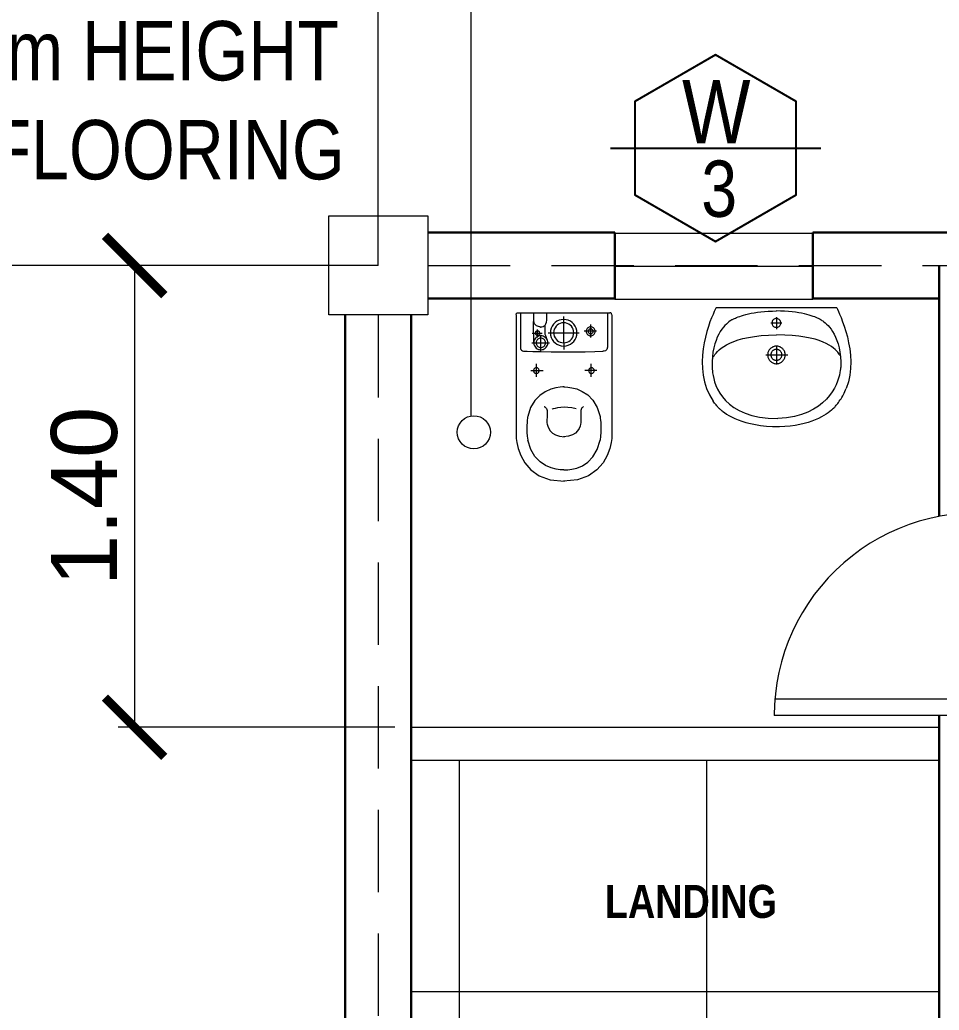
# Model space of a CAD drawing. Header units: metres. Extents: x -460 to 31334, y -1777 to 24987.
# Drawn here: x 148.668 to 151.455, y -759.056 to -756.054 of the extents above; entities that cross this region are included whole.
import ezdxf

# ---------------------------------------------------------------- set-up
doc = ezdxf.new("R2010")
doc.units = ezdxf.units.M
doc.header["$MEASUREMENT"] = 0
for name, pattern in [('CENTER2', [1.125, 0.75, -0.125, 0.125, -0.125]), ('DASHED2', [0.375, 0.25, -0.125]), ('DURCHGEHEND', [0])]:
    doc.linetypes.add(name, pattern=pattern)
doc.layers.get('Defpoints').update_dxf_attribs({"color": 2})
for name, color, linetype in [('01 FURNITURE', 8, 'Continuous'), ('Anno_Flr. Level', 1, 'Continuous'), ('Anno_Win&Dr Sched', 1, 'Continuous'), ('STANDARDEBENE', 7, 'DURCHGEHEND')]:
    doc.layers.add(name, color=color, linetype=linetype)
doc.layers.add('Arch_Door', color=1, linetype='Continuous', lineweight=18)
doc.layers.add('DIM', color=8, linetype='Continuous', lineweight=5)
doc.styles.add('AN100', font='ARIALN.TTF', dxfattribs={"height": 0.25})
doc.styles.get("Standard").update_dxf_attribs({"font": 'arial.ttf'})
doc.dimstyles.new('elev', dxfattribs={"dimtxt": 0.2, "dimasz": 0.18, "dimexe": 0.05, "dimexo": 0.05, "dimgap": 0.05, "dimtad": 1, "dimzin": 0, "dimdsep": 46, "dimtxsty": 'Standard', "dimblk": 'ARCHTICK', "dimcen": 0.025, "dimclrd": 256, "dimclre": 256, "dimadec": 0, "dimazin": 0, "dimtfac": 1, "dimtix": 1, "dimtofl": 0, "dimtmove": 0, "dimatfit": 3, "dimldrblk": 'ARCHTICK', "dimfxl": 0.1, "dimtolj": 1, "dimtzin": 0, "dimlwd": -1, "dimlwe": -1, "dimarcsym": 0})

# ---------------------------------------------------------------- blocks, each defined once
blk = doc.blocks.new('_ArchTick')
at = {"color": 0, "linetype": 'ByBlock', "const_width": 0.15}
blk.add_lwpolyline([(-0.5, -0.5), (0.5, 0.5)], dxfattribs=at)
blk = doc.blocks.new('*D294')
at = {"layer": 'Defpoints', "color": 0, "transparency": 16777216}
for p in [(149.7544, -756.7989), (147.718, -761.7989), (149.7544, -761.7989)]:
    blk.add_point(p, dxfattribs=at)
at = {"layer": 'DIM', "transparency": 16777216}
for p, q in [((149.7044, -756.7989), (147.668, -756.7989)), ((147.718, -756.7989), (147.718, -761.7989)), ((149.7044, -761.7989), (147.668, -761.7989))]:
    blk.add_line(p, q, dxfattribs=at)
at = {"layer": 'DIM', "transparency": 16777216, "xscale": 0.18, "yscale": 0.18, "zscale": 0.18}
for p, rotation in [((147.718, -756.7989), 90), ((147.718, -761.7989), 270)]:
    blk.add_blockref('_ArchTick', p, dxfattribs=dict(at, rotation=rotation))
at = {"layer": 'DIM', "color": 0, "lineweight": 9, "transparency": 16777216, "insert": (147.5658, -759.2989), "char_height": 0.2, "attachment_point": 5, "rotation": 90}
blk.add_mtext('\\A1;5.00', dxfattribs=at)
blk = doc.blocks.new('*D295')
at = {"layer": 'Defpoints', "color": 0, "transparency": 16777216}
for p in [(151.5544, -753.6072), (149.7544, -756.7989), (151.5544, -756.7989)]:
    blk.add_point(p, dxfattribs=at)
at = {"layer": 'DIM', "transparency": 16777216}
for p, q in [((149.7544, -756.7489), (149.7544, -753.5572)), ((151.5544, -756.7489), (151.5544, -753.5572)), ((149.7544, -753.6072), (151.5544, -753.6072))]:
    blk.add_line(p, q, dxfattribs=at)
at = {"layer": 'DIM', "transparency": 16777216, "xscale": 0.18, "yscale": 0.18, "zscale": 0.18, "rotation": 180}
blk.add_blockref('_ArchTick', (149.7544, -753.6072), dxfattribs=at)
at = {"layer": 'DIM', "transparency": 16777216, "xscale": 0.18, "yscale": 0.18, "zscale": 0.18}
blk.add_blockref('_ArchTick', (151.5544, -753.6072), dxfattribs=at)
at = {"layer": 'DIM', "color": 0, "lineweight": 9, "transparency": 16777216, "insert": (150.6544, -753.4551), "char_height": 0.2, "attachment_point": 5}
blk.add_mtext('\\A1;1.80', dxfattribs=at)
blk = doc.blocks.new('*D325')
at = {"layer": 'Defpoints', "color": 0, "transparency": 16777216}
for p in [(149.7544, -756.7989), (149.016, -758.1989), (149.8544, -758.1989)]:
    blk.add_point(p, dxfattribs=at)
at = {"layer": 'DIM', "transparency": 16777216}
for p, q in [((149.7044, -756.7989), (148.966, -756.7989)), ((149.016, -756.7989), (149.016, -758.1989)), ((149.8044, -758.1989), (148.966, -758.1989))]:
    blk.add_line(p, q, dxfattribs=at)
at = {"layer": 'DIM', "transparency": 16777216, "xscale": 0.18, "yscale": 0.18, "zscale": 0.18}
for p, rotation in [((149.016, -756.7989), 90), ((149.016, -758.1989), 270)]:
    blk.add_blockref('_ArchTick', p, dxfattribs=dict(at, rotation=rotation))
at = {"layer": 'DIM', "color": 0, "lineweight": 9, "transparency": 16777216, "insert": (148.8639, -757.4989), "char_height": 0.2, "attachment_point": 5, "rotation": 90}
blk.add_mtext('\\A1;1.40', dxfattribs=at)
blk = doc.blocks.new('17209D')
at = {"layer": 'STANDARDEBENE', "lineweight": 5}
for points in [[(-9.843611, 392.729492, 0), (-15.704497, 392.326019, 0), (-31.411673, 390.16803, 0), (-54.151913, 384.834045, 0), (-81.111992, 374.902679, 0), (-109.478683, 358.952484, 0), (-136.438766, 335.562012, 0), (-159.179001, 303.309845, 0), (-174.886185, 260.774567, 0), (-180.747086, 206.534729, 0)], [(460.612091, 392.729492, 0), (444.478485, 392.729492, 0), (401.240448, 392.729492, 0), (338.64209, 392.729492, 0), (264.427521, 392.729492, 0), (186.340912, 392.729492, 0), (112.126343, 392.729492, 0), (49.527966, 392.729492, 0), (6.289903, 392.729492, 0), (-9.843719, 392.729492, 0)], [(461.51178, 392.729492, 0), (461.758545, 392.690002, 0), (462.419891, 392.546844, 0), (463.37735, 392.263031, 0), (464.512482, 391.801544, 0), (465.706818, 391.125397, 0), (466.841949, 390.19751, 0), (467.799408, 388.980957, 0), (468.460724, 387.43866, 0), (468.707458, 385.533661, 0)], [(468.707581, 385.533661, 0), (468.707581, 373.380035, 0), (468.707581, 340.808319, 0), (468.707581, 293.652283, 0), (468.70755, 237.745605, 0), (468.70755, 178.922058, 0), (468.70752, 123.015396, 0), (468.70752, 75.859337, 0), (468.707489, 43.287624, 0), (468.707458, 31.134003, 0)], [(-136.671875, 208.333832, 0), (-136.740768, 212.269913, 0), (-136.20784, 222.970764, 0), (-133.963699, 238.775238, 0), (-128.898941, 258.022217, 0), (-119.904152, 279.050568, 0), (-105.869934, 300.199188, 0), (-85.686882, 319.806915, 0), (-58.245605, 336.212677, 0), (-22.436691, 347.75528, 0)], [(68.411842, 347.755219, 0), (66.776978, 347.992126, 0), (62.129017, 348.584381, 0), (54.852924, 349.354279, 0), (45.333656, 350.124207, 0), (33.956173, 350.716461, 0), (21.105433, 350.953369, 0), (7.166391, 350.657257, 0), (-7.47599, 349.650452, 0), (-22.436752, 347.75528, 0)], [(182.647278, 208.333832, 0), (182.600967, 212.342728, 0), (181.780014, 223.225586, 0), (179.161438, 239.266693, 0), (173.722229, 258.750305, 0), (164.439392, 279.960663, 0), (150.289932, 301.182098, 0), (130.250854, 320.698822, 0), (103.299156, 336.795135, 0), (68.411842, 347.75528, 0)], [(320.291565, 357.649536, 0), (320.084259, 349.83667, 0), (319.56601, 328.46109, 0), (318.892303, 296.61734, 0), (318.218567, 257.399994, 0), (317.700348, 213.903595, 0), (317.493042, 169.222672, 0), (317.752167, 126.451805, 0), (318.633179, 88.685516, 0), (320.291565, 59.018372, 0)], [(337.382019, 375.639343, 0), (336.795929, 375.703491, 0), (335.225189, 375.752869, 0), (332.951172, 375.572723, 0), (330.255127, 374.948395, 0), (327.418457, 373.665192, 0), (324.722412, 371.508392, 0), (322.448395, 368.263306, 0), (320.877655, 363.715271, 0), (320.291565, 357.649567, 0)], [(468.707581, 375.639343, 0), (464.203949, 375.639343, 0), (452.134247, 375.639343, 0), (434.660187, 375.639343, 0), (413.943542, 375.639374, 0), (392.145996, 375.639374, 0), (371.429321, 375.639404, 0), (353.955261, 375.639404, 0), (341.885529, 375.639435, 0), (337.381897, 375.639465, 0)], [(221.325439, 313.574341, 0), (223.052872, 313.574341, 0), (227.682388, 313.574341, 0), (234.384827, 313.574341, 0), (242.331024, 313.574341, 0), (250.691803, 313.574341, 0), (258.638, 313.574341, 0), (265.340424, 313.574341, 0), (269.96994, 313.574341, 0), (271.697388, 313.574341, 0)], [(256.405701, 314.473755, 0), (256.231781, 316.413971, 0), (255.730392, 318.240082, 0), (254.931992, 319.921631, 0), (253.867065, 321.428131, 0), (252.566116, 322.729095, 0), (251.059631, 323.794037, 0), (249.378082, 324.592438, 0), (247.551956, 325.093842, 0), (245.611755, 325.267761, 0), (245.611694, 325.267761, 0), (243.671478, 325.093842, 0), (241.845352, 324.592438, 0), (240.163788, 323.794037, 0), (238.657272, 322.729095, 0), (237.356308, 321.428131, 0), (236.291382, 319.921631, 0), (235.492966, 318.240082, 0), (234.991547, 316.413971, 0), (234.817627, 314.473755, 0), (234.817688, 314.473755, 0), (234.991592, 312.533539, 0), (235.492996, 310.707397, 0), (236.291412, 309.025818, 0), (237.356339, 307.519318, 0), (238.657288, 306.218323, 0), (240.163788, 305.153381, 0), (241.845352, 304.35495, 0), (243.671478, 303.853516, 0), (245.611694, 303.679565, 0), (245.611694, 303.679718, 0), (247.55191, 303.853638, 0), (249.378036, 304.355042, 0), (251.059601, 305.153442, 0), (252.566116, 306.218353, 0), (253.867065, 307.519318, 0), (254.931992, 309.025818, 0), (255.730408, 310.707367, 0), (256.231812, 312.533508, 0), (256.405731, 314.473694, 0)], [(245.611694, 335.162079, 0), (245.611694, 333.558044, 0), (245.611694, 329.259277, 0), (245.611694, 323.035645, 0), (245.611694, 315.657135, 0), (245.611694, 307.893677, 0), (245.611694, 300.515167, 0), (245.611694, 294.291595, 0), (245.611694, 289.992828, 0), (245.611694, 288.388824, 0)], [(379.882721, 297.383911, 0), (379.447937, 302.234375, 0), (378.194458, 306.799652, 0), (376.198456, 311.00351, 0), (373.536163, 314.769745, 0), (370.283783, 318.022095, 0), (366.517548, 320.684387, 0), (362.31369, 322.680389, 0), (357.748383, 323.933899, 0), (352.897888, 324.368652, 0), (352.897949, 324.368652, 0), (348.047485, 323.933899, 0), (343.482208, 322.680389, 0), (339.278351, 320.684387, 0), (335.512115, 318.022095, 0), (332.259766, 314.769745, 0), (329.597473, 311.00351, 0), (327.601471, 306.799652, 0), (326.347961, 302.234375, 0), (325.913208, 297.383911, 0), (325.913208, 297.383911, 0), (326.347961, 292.533417, 0), (327.601471, 287.96814, 0), (329.597473, 283.764282, 0), (332.259766, 279.998077, 0), (335.512115, 276.745697, 0), (339.278351, 274.083405, 0), (343.482208, 272.087433, 0), (348.047485, 270.833923, 0), (352.897949, 270.39917, 0), (352.897949, 270.399139, 0), (357.748444, 270.833923, 0), (362.313721, 272.087402, 0), (366.517578, 274.083405, 0), (370.283783, 276.745697, 0), (373.536163, 279.998077, 0), (376.198456, 283.764313, 0), (378.194427, 287.96817, 0), (379.447937, 292.533478, 0), (379.88269, 297.383972, 0)], [(370.887787, 297.383911, 0), (370.597931, 300.617584, 0), (369.762268, 303.661102, 0), (368.43161, 306.463684, 0), (366.656738, 308.974487, 0), (364.488495, 311.142731, 0), (361.977692, 312.917603, 0), (359.17511, 314.248291, 0), (356.131592, 315.083984, 0), (352.897919, 315.37384, 0), (352.897949, 315.373749, 0), (349.664307, 315.083893, 0), (346.620789, 314.24823, 0), (343.818237, 312.917572, 0), (341.307434, 311.1427, 0), (339.139191, 308.974457, 0), (337.364349, 306.463654, 0), (336.033691, 303.661072, 0), (335.198029, 300.617554, 0), (334.908203, 297.383881, 0), (334.908142, 297.383911, 0), (335.197998, 294.150238, 0), (336.03363, 291.10672, 0), (337.364319, 288.304138, 0), (339.13916, 285.793335, 0), (341.307373, 283.625092, 0), (343.818176, 281.85022, 0), (346.620728, 280.519531, 0), (349.664215, 279.683838, 0), (352.897858, 279.393982, 0), (352.897949, 279.394073, 0), (356.131592, 279.683929, 0), (359.17511, 280.519592, 0), (361.977692, 281.85025, 0), (364.488495, 283.625122, 0), (366.656738, 285.793365, 0), (368.43161, 288.304169, 0), (369.762268, 291.10675, 0), (370.597931, 294.150269, 0), (370.887756, 297.383942, 0)], [(352.168152, 324.358185, 0), (355.000244, 324.389374, 0), (362.59024, 324.472992, 0), (373.578766, 324.594055, 0), (386.606384, 324.737579, 0), (400.313721, 324.88858, 0), (413.341339, 325.032104, 0), (424.329834, 325.153137, 0), (431.919861, 325.236755, 0), (434.751953, 325.267914, 0)], [(352.897949, 332.013733, 0), (352.890381, 329.667938, 0), (352.870087, 323.381165, 0), (352.840698, 314.279449, 0), (352.805847, 303.488739, 0), (352.769196, 292.13504, 0), (352.734344, 281.34433, 0), (352.704956, 272.242584, 0), (352.684662, 265.955811, 0), (352.677063, 263.609985, 0)], [(373.586304, 310.425964, 0), (374.61969, 310.425964, 0), (377.38916, 310.425964, 0), (381.398682, 310.425964, 0), (386.152222, 310.425964, 0), (391.153809, 310.425964, 0), (395.907349, 310.425964, 0), (399.91687, 310.425964, 0), (402.68634, 310.425964, 0), (403.719727, 310.425964, 0)], [(398.813843, 309.976715, 0), (398.675507, 311.520142, 0), (398.276642, 312.972839, 0), (397.641479, 314.310516, 0), (396.794342, 315.508942, 0), (395.75943, 316.543854, 0), (394.561005, 317.390991, 0), (393.223328, 318.026123, 0), (391.77063, 318.424988, 0), (390.227203, 318.563324, 0), (390.227203, 318.563385, 0), (388.683746, 318.425049, 0), (387.231049, 318.026154, 0), (385.893372, 317.391022, 0), (384.694946, 316.543854, 0), (383.660034, 315.508942, 0), (382.812866, 314.310486, 0), (382.177734, 312.972809, 0), (381.77887, 311.520111, 0), (381.640533, 309.976654, 0), (381.640533, 309.976715, 0), (381.77887, 308.433289, 0), (382.177734, 306.980621, 0), (382.812866, 305.642944, 0), (383.660004, 304.444519, 0), (384.694916, 303.409607, 0), (385.893311, 302.562469, 0), (387.230957, 301.927338, 0), (388.683624, 301.528503, 0), (390.227051, 301.390167, 0), (390.227203, 301.390076, 0), (391.77063, 301.528412, 0), (393.223297, 301.927277, 0), (394.560974, 302.562439, 0), (395.759399, 303.409576, 0), (396.794312, 304.444489, 0), (397.641449, 305.642914, 0), (398.276581, 306.980591, 0), (398.675415, 308.433289, 0), (398.813751, 309.976715, 0)], [(390.227203, 330.664764, 0), (390.227203, 329.35376, 0), (390.227203, 325.840302, 0), (390.227203, 320.753662, 0), (390.227203, 314.723083, 0), (390.227173, 308.377899, 0), (390.227173, 302.347351, 0), (390.227173, 297.260712, 0), (390.227142, 293.747284, 0), (390.227142, 292.43631, 0)], [(413.613739, 299.182404, 0), (413.796356, 300.046112, 0), (414.17514, 302.36087, 0), (414.946289, 305.712097, 0), (416.305969, 309.685181, 0), (418.450409, 313.86557, 0), (421.575775, 317.838654, 0), (425.878296, 321.18985, 0), (431.554138, 323.504608, 0), (438.79953, 324.368317, 0)], [(438.799377, 324.368378, 0), (439.817322, 324.383789, 0), (442.54541, 324.42511, 0), (446.495026, 324.484924, 0), (451.177582, 324.555847, 0), (456.104401, 324.630463, 0), (460.786957, 324.701385, 0), (464.736542, 324.7612, 0), (467.46463, 324.802521, 0), (468.482544, 324.817963, 0)], [(107.090324, 283.891083, 0), (106.915108, 283.520905, 0), (106.354919, 282.52887, 0), (105.357933, 281.092651, 0), (103.872337, 279.389893, 0), (101.846298, 277.598297, 0), (99.228012, 275.895569, 0), (95.965652, 274.459351, 0), (92.007393, 273.467346, 0), (87.301422, 273.097198, 0), (87.301384, 273.097046, 0), (81.855164, 273.127899, 0), (75.91288, 273.210602, 0), (69.778084, 273.330292, 0), (63.754303, 273.472229, 0), (58.145088, 273.621582, 0), (53.253983, 273.763519, 0), (49.384518, 273.883209, 0), (46.840244, 273.965912, 0), (45.924698, 273.996765, 0), (45.924702, 273.996765, 0), (44.04306, 273.785767, 0), (39.000267, 272.841858, 0), (31.699507, 270.698639, 0), (23.043964, 266.889679, 0), (13.936829, 260.948578, 0), (5.281287, 252.408951, 0), (-2.019474, 240.804367, 0), (-7.062267, 225.668427, 0), (-8.943905, 206.534729, 0)], [(320.516174, 297.383911, 0), (322.690887, 297.383911, 0), (328.519073, 297.383911, 0), (336.956909, 297.383911, 0), (346.960541, 297.383911, 0), (357.486115, 297.383911, 0), (367.489746, 297.383911, 0), (375.927582, 297.383911, 0), (381.755768, 297.383911, 0), (383.930481, 297.383911, 0)], [(362.407928, 272.130066, 0), (363.192291, 272.425446, 0), (365.294342, 273.217072, 0), (368.337646, 274.363129, 0), (371.945679, 275.721893, 0), (375.741943, 277.15155, 0), (379.349976, 278.510284, 0), (382.39328, 279.656372, 0), (384.495331, 280.447998, 0), (385.279694, 280.743408, 0)], [(385.279724, 280.743317, 0), (386.482758, 280.743317, 0), (389.706909, 280.743317, 0), (394.374695, 280.743317, 0), (399.908691, 280.743317, 0), (405.731384, 280.743286, 0), (411.265381, 280.743286, 0), (415.933197, 280.743286, 0), (419.157349, 280.743256, 0), (420.360413, 280.743256, 0)], [(391.351227, 268.618286, 0), (391.351227, 264.515686, 0), (391.351227, 253.520676, 0), (391.351227, 237.602539, 0), (391.351227, 218.73053, 0), (391.351196, 198.873901, 0), (391.351196, 180.001892, 0), (391.351196, 164.083755, 0), (391.351166, 153.08876, 0), (391.351166, 148.986145, 0)], [(413.613739, 299.182404, 0), (413.634705, 298.334137, 0), (413.848175, 296.06073, 0), (414.479889, 292.769409, 0), (415.755707, 288.86734, 0), (417.901398, 284.761688, 0), (421.142792, 280.859589, 0), (425.705658, 277.568268, 0), (431.815826, 275.294891, 0), (439.699066, 274.446625, 0), (439.699097, 274.446594, 0), (447.557953, 274.469543, 0), (453.610077, 274.526855, 0), (458.103607, 274.60141, 0), (461.286804, 274.675964, 0), (463.407806, 274.733307, 0), (464.714844, 274.756256, 0), (465.456085, 274.7276, 0), (465.87973, 274.630127, 0), (466.234009, 274.446686, 0)], [(97.420631, 253.75856, 0), (97.985741, 252.23967, 0), (99.409607, 247.87056, 0), (101.285057, 240.932541, 0), (103.204926, 231.706924, 0), (104.762039, 220.475021, 0), (105.549217, 207.518143, 0), (105.159286, 193.117615, 0), (103.185074, 177.554733, 0), (99.219414, 161.11084, 0)], [(442.622192, 209.233826, 0), (441.796143, 218.449738, 0), (439.41449, 227.123749, 0), (435.622101, 235.111084, 0), (430.563751, 242.266891, 0), (424.384277, 248.446381, 0), (417.228455, 253.50473, 0), (409.24115, 257.297119, 0), (400.567139, 259.678772, 0), (391.351227, 260.504822, 0), (391.351227, 260.504822, 0), (382.135315, 259.678772, 0), (373.461304, 257.297119, 0), (365.473969, 253.50473, 0), (358.318146, 248.446381, 0), (352.138641, 242.266891, 0), (347.080292, 235.111084, 0), (343.287872, 227.123749, 0), (340.90625, 218.449738, 0), (340.08017, 209.233826, 0), (340.0802, 209.233826, 0), (340.90625, 200.017914, 0), (343.287903, 191.343887, 0), (347.080322, 183.356567, 0), (352.138672, 176.20076, 0), (358.318176, 170.021286, 0), (365.473999, 164.962936, 0), (373.461365, 161.170563, 0), (382.135406, 158.78894, 0), (391.351318, 157.962891, 0), (391.351227, 157.962814, 0), (400.567139, 158.788879, 0), (409.24115, 161.170517, 0), (417.228455, 164.962906, 0), (424.384277, 170.021271, 0), (430.563751, 176.20076, 0), (435.622101, 183.356583, 0), (439.41452, 191.343903, 0), (441.796143, 200.017944, 0), (442.622223, 209.233856, 0)], [(430.029388, 209.233826, 0), (429.406219, 216.186188, 0), (427.609528, 222.729752, 0), (424.748596, 228.75528, 0), (420.932648, 234.153534, 0), (416.270905, 238.815247, 0), (410.87265, 242.631195, 0), (404.847137, 245.492126, 0), (398.303558, 247.288803, 0), (391.351196, 247.911957, 0), (391.351227, 247.912003, 0), (384.398865, 247.288834, 0), (377.855316, 245.492157, 0), (371.829773, 242.63121, 0), (366.431549, 238.815247, 0), (361.769836, 234.153519, 0), (357.953888, 228.755264, 0), (355.092987, 222.729721, 0), (353.296326, 216.186142, 0), (352.673187, 209.233765, 0), (352.673035, 209.233826, 0), (353.296204, 202.281464, 0), (355.092896, 195.7379, 0), (357.953827, 189.712357, 0), (361.769775, 184.314117, 0), (366.431519, 179.652405, 0), (371.829773, 175.836456, 0), (377.855316, 172.97554, 0), (384.398895, 171.178879, 0), (391.351257, 170.555725, 0), (391.351227, 170.555649, 0), (398.303589, 171.178818, 0), (404.847137, 172.975494, 0), (410.87265, 175.836426, 0), (416.270905, 179.65239, 0), (420.932617, 184.314117, 0), (424.748535, 189.712372, 0), (427.609467, 195.737915, 0), (429.406128, 202.281479, 0), (430.029266, 209.233856, 0)], [(-9.843611, 23.938456, 0), (-15.704497, 24.341927, 0), (-31.411673, 26.49995, 0), (-54.151913, 31.83395, 0), (-81.111992, 41.765343, 0), (-109.478683, 57.715549, 0), (-136.438766, 81.105995, 0), (-159.179001, 113.358093, 0), (-174.886185, 155.893265, 0), (-180.747086, 210.132935, 0)], [(-136.671875, 208.333832, 0), (-136.813583, 204.351685, 0), (-136.462677, 193.535721, 0), (-134.45517, 177.581573, 0), (-129.627029, 158.184937, 0), (-120.81427, 137.041473, 0), (-106.852867, 115.846863, 0), (-86.578819, 96.296753, 0), (-58.82811, 80.08683, 0), (-22.436737, 68.91275, 0)], [(107.090324, 132.776566, 0), (106.915108, 133.146744, 0), (106.354919, 134.138809, 0), (105.357933, 135.575104, 0), (103.872337, 137.277908, 0), (101.846298, 139.069565, 0), (99.228012, 140.772369, 0), (95.965652, 142.208649, 0), (92.007393, 143.200729, 0), (87.301422, 143.570908, 0), (87.301384, 143.570892, 0), (81.855164, 143.540039, 0), (75.91288, 143.457352, 0), (69.778084, 143.337631, 0), (63.754303, 143.195694, 0), (58.145088, 143.046356, 0), (53.253983, 142.904419, 0), (49.384518, 142.784698, 0), (46.840244, 142.702011, 0), (45.924698, 142.671143, 0), (45.924702, 142.671188, 0), (44.04306, 142.882172, 0), (39.000267, 143.82605, 0), (31.699507, 145.969254, 0), (23.043964, 149.778168, 0), (13.936829, 155.719223, 0), (5.281287, 164.25882, 0), (-2.019474, 175.863388, 0), (-7.062267, 190.999313, 0), (-8.943905, 210.133011, 0)], [(182.647278, 208.333832, 0), (182.710175, 204.4245, 0), (182.162262, 193.790543, 0), (179.898621, 178.073044, 0), (174.814362, 158.91304, 0), (165.80455, 137.951599, 0), (151.764313, 116.829796, 0), (131.588715, 97.188683, 0), (104.172859, 80.669319, 0), (68.411835, 68.912781, 0)], [(454.669922, 209.454636, 0), (450.30838, 209.447067, 0), (438.619446, 209.426773, 0), (421.696686, 209.3974, 0), (401.633606, 209.362564, 0), (380.523773, 209.325928, 0), (360.460693, 209.291107, 0), (343.537933, 209.261734, 0), (331.848999, 209.241455, 0), (327.487488, 209.233902, 0)], [(245.611694, 81.505867, 0), (245.611694, 83.109901, 0), (245.611694, 87.408722, 0), (245.611694, 93.632378, 0), (245.611694, 101.010948, 0), (245.611694, 108.774483, 0), (245.611694, 116.153046, 0), (245.611694, 122.376709, 0), (245.611694, 126.675529, 0), (245.611694, 128.279572, 0)], [(414.513123, 105.34227, 0), (414.23053, 108.495117, 0), (413.415741, 111.462585, 0), (412.118347, 114.195122, 0), (410.387878, 116.643196, 0), (408.273834, 118.757256, 0), (405.825806, 120.48777, 0), (403.093292, 121.785187, 0), (400.125854, 122.599976, 0), (396.973053, 122.882584, 0), (396.972839, 122.882545, 0), (393.820007, 122.599945, 0), (390.852539, 121.785164, 0), (388.119995, 120.487747, 0), (385.671906, 118.75724, 0), (383.557861, 116.643181, 0), (381.827332, 114.195114, 0), (380.529907, 111.46257, 0), (379.715118, 108.49511, 0), (379.432495, 105.342255, 0), (379.432587, 105.34227, 0), (379.715179, 102.189423, 0), (380.529968, 99.221954, 0), (381.827393, 96.489418, 0), (383.557922, 94.041351, 0), (385.671997, 91.927292, 0), (388.120056, 90.196785, 0), (390.852631, 88.899376, 0), (393.820129, 88.084602, 0), (396.972992, 87.802002, 0), (396.972839, 87.801979, 0), (400.125702, 88.084579, 0), (403.09317, 88.899361, 0), (405.825684, 90.19677, 0), (408.273743, 91.927277, 0), (410.387817, 94.041336, 0), (412.118317, 96.489395, 0), (413.41571, 99.221931, 0), (414.230469, 102.189392, 0), (414.513062, 105.342232, 0)], [(406.867462, 105.34227, 0), (406.708038, 107.120819, 0), (406.248413, 108.794785, 0), (405.51651, 110.336235, 0), (404.540314, 111.717209, 0), (403.347717, 112.909767, 0), (401.966736, 113.885963, 0), (400.425262, 114.617851, 0), (398.751251, 115.077477, 0), (396.972687, 115.236893, 0), (396.972839, 115.236885, 0), (395.194305, 115.077469, 0), (393.520325, 114.617844, 0), (391.978882, 113.885963, 0), (390.5979, 112.909767, 0), (389.405304, 111.717209, 0), (388.429108, 110.336227, 0), (387.697205, 108.794777, 0), (387.237549, 107.120804, 0), (387.078125, 105.342255, 0), (387.078217, 105.34227, 0), (387.23764, 103.563721, 0), (387.697266, 101.889755, 0), (388.429169, 100.348305, 0), (389.405365, 98.967331, 0), (390.597961, 97.774773, 0), (391.978943, 96.798576, 0), (393.520416, 96.066696, 0), (395.194427, 95.607079, 0), (396.972992, 95.447662, 0), (396.972839, 95.447647, 0), (398.751373, 95.607063, 0), (400.425354, 96.066689, 0), (401.966797, 96.798569, 0), (403.347778, 97.774757, 0), (404.540375, 98.967308, 0), (405.516571, 100.348282, 0), (406.248474, 101.889717, 0), (406.70813, 103.563683, 0), (406.867554, 105.342216, 0)], [(397.197754, 83.304672, 0), (397.197754, 84.908707, 0), (397.197754, 89.207527, 0), (397.197754, 95.431183, 0), (397.197754, 102.809753, 0), (397.197754, 110.573288, 0), (397.197754, 117.951859, 0), (397.197754, 124.175514, 0), (397.197754, 128.474335, 0), (397.197754, 130.078369, 0)], [(221.325439, 103.093307, 0), (223.052872, 103.093307, 0), (227.682388, 103.093307, 0), (234.384827, 103.093307, 0), (242.331024, 103.093315, 0), (250.691803, 103.093315, 0), (258.638, 103.093323, 0), (265.340424, 103.093323, 0), (269.96994, 103.09333, 0), (271.697388, 103.093338, 0)], [(256.405701, 102.194214, 0), (256.231781, 104.134422, 0), (255.730392, 105.960556, 0), (254.931992, 107.642113, 0), (253.867065, 109.148613, 0), (252.566116, 110.449577, 0), (251.059631, 111.514503, 0), (249.378082, 112.312912, 0), (247.551956, 112.814316, 0), (245.611755, 112.98822, 0), (245.611694, 112.988228, 0), (243.671478, 112.814316, 0), (241.845352, 112.312912, 0), (240.163788, 111.514503, 0), (238.657272, 110.449577, 0), (237.356308, 109.148613, 0), (236.291382, 107.642105, 0), (235.492966, 105.960541, 0), (234.991547, 104.134415, 0), (234.817627, 102.194199, 0), (234.817688, 102.194214, 0), (234.991592, 100.253998, 0), (235.492996, 98.427872, 0), (236.291412, 96.746307, 0), (237.356339, 95.239807, 0), (238.657288, 93.938843, 0), (240.163788, 92.873917, 0), (241.845352, 92.075516, 0), (243.671478, 91.574112, 0), (245.611694, 91.400208, 0), (245.611694, 91.400192, 0), (247.55191, 91.574104, 0), (249.378036, 92.075508, 0), (251.059601, 92.873917, 0), (252.566116, 93.938843, 0), (253.867065, 95.239807, 0), (254.931992, 96.746307, 0), (255.730408, 98.427872, 0), (256.231812, 100.254005, 0), (256.405731, 102.194221, 0)], [(372.91153, 104.892715, 0), (374.638947, 104.892715, 0), (379.268463, 104.892715, 0), (385.970886, 104.892715, 0), (393.917084, 104.892708, 0), (402.277832, 104.892708, 0), (410.223999, 104.8927, 0), (416.926422, 104.8927, 0), (421.555939, 104.892693, 0), (423.283356, 104.892685, 0)], [(68.411842, 68.912743, 0), (66.776978, 68.675842, 0), (62.129017, 68.083595, 0), (54.852924, 67.313675, 0), (45.333656, 66.543755, 0), (33.956173, 65.951508, 0), (21.105433, 65.714607, 0), (7.166391, 66.010735, 0), (-7.47599, 67.017555, 0), (-22.436752, 68.91275, 0)], [(337.382019, 41.028294, 0), (336.795929, 40.964142, 0), (335.225189, 40.91481, 0), (332.951172, 41.094994, 0), (330.255127, 41.719376, 0), (327.418457, 43.002651, 0), (324.722412, 45.159504, 0), (322.448395, 48.404625, 0), (320.877655, 52.952705, 0), (320.291565, 59.018433, 0)], [(468.707581, 41.028294, 0), (464.203949, 41.028294, 0), (452.134247, 41.028294, 0), (434.660187, 41.028294, 0), (413.943542, 41.028294, 0), (392.145996, 41.02829, 0), (371.429321, 41.02829, 0), (353.955261, 41.02829, 0), (341.885529, 41.028286, 0), (337.381897, 41.028286, 0)], [(460.612091, 23.938456, 0), (444.478485, 23.938456, 0), (401.240448, 23.938456, 0), (338.64209, 23.938456, 0), (264.427521, 23.938456, 0), (186.340912, 23.938454, 0), (112.126343, 23.938454, 0), (49.527966, 23.938454, 0), (6.289903, 23.938452, 0), (-9.843719, 23.938452, 0)], [(461.51178, 23.938456, 0), (461.758545, 23.977936, 0), (462.419891, 24.121054, 0), (463.37735, 24.404823, 0), (464.512482, 24.866261, 0), (465.706818, 25.542377, 0), (466.841949, 26.470194, 0), (467.799408, 27.68672, 0), (468.460724, 29.228973, 0), (468.707458, 31.133968, 0)]]:
    blk.add_polyline3d(points, dxfattribs=at)
blk = doc.blocks.new('331365D')
at = {"layer": 'STANDARDEBENE', "color": 1, "lineweight": 5}
for p, q in [((22.289581, 438.03949), (15.974335, 422.923828)), ((27.771454, 450.265869), (22.289581, 438.03949)), ((32.092438, 459.333191), (27.771454, 450.265869)), ((34.92511, 464.971436), (32.092438, 459.333191)), ((35.942108, 466.910889), (34.92511, 464.971436)), ((36.824066, 467.792236), (563.136353, 467.792236)), ((147.187897, 431.911865), (156.30542, 434.647888)), ((156.30542, 434.647888), (166.375885, 437.376526)), ((166.375885, 437.376526), (177.403137, 440.044434)), ((177.403137, 440.044434), (189.390991, 442.598267)), ((189.390991, 442.598267), (202.343323, 444.984619)), ((202.343323, 444.984619), (216.263947, 447.150208)), ((216.263947, 447.150208), (231.156647, 449.041748)), ((231.156647, 449.041748), (247.025299, 450.605713)), ((247.025299, 450.605713), (263.87381, 451.78894)), ((263.87381, 451.78894), (281.705963, 452.537964)), ((281.705963, 452.537964), (300.525543, 452.799561)), ((317.581207, 452.537964), (298.761627, 452.799561)), ((335.413239, 451.78894), (317.581207, 452.537964)), ((352.261749, 450.605713), (335.413239, 451.78894)), ((368.130402, 449.041748), (352.261749, 450.605713)), ((383.023102, 447.150208), (368.130402, 449.041748)), ((396.943634, 444.984619), (383.023102, 447.150208)), ((409.895905, 442.598267), (396.943634, 444.984619)), ((421.88382, 440.044434), (409.895905, 442.598267)), ((432.911041, 437.376526), (421.88382, 440.044434)), ((442.981476, 434.647888), (432.911041, 437.376526)), ((452.09903, 431.911865), (442.981476, 434.647888)), ((562.110352, 467.880554), (563.136353, 465.934082)), ((563.136353, 465.934082), (565.994629, 460.275757)), ((565.994629, 460.275757), (570.356079, 451.176697)), ((570.356079, 451.176697), (575.891235, 438.908325)), ((575.891235, 438.908325), (582.270996, 423.742004)), ((9.153046, 405.188782), (2.153137, 385.104248)), ((15.974335, 422.923828), (9.153046, 405.188782)), ((80.595612, 395.591064), (74.183319, 389.052612)), ((86.614349, 401.064697), (80.595612, 395.591064)), ((92.097321, 405.532837), (86.614349, 401.064697)), ((96.902252, 409.055115), (92.097321, 405.532837)), ((100.886993, 411.69104), (96.902252, 409.055115)), ((103.909332, 413.500122), (100.886993, 411.69104)), ((105.826996, 414.54187), (103.909332, 413.500122)), ((106.497833, 414.875977), (105.826996, 414.54187)), ((107.379791, 415.757935), (108.093414, 416.159729)), ((108.093414, 416.159729), (109.725494, 417.034302)), ((109.725494, 417.034302), (112.279816, 418.328247)), ((112.279816, 418.328247), (115.760223, 419.988281)), ((115.760223, 419.988281), (120.170532, 421.960999)), ((120.170532, 421.960999), (125.514648, 424.193054)), ((125.514648, 424.193054), (131.796356, 426.631104)), ((131.796356, 426.631104), (139.019501, 429.221863)), ((139.019501, 429.221863), (147.187897, 431.911865)), ((275.480621, 400.323608), (323.105621, 400.323608)), ((280.260529, 404.009155), (279.962799, 400.609009)), ((279.962799, 400.609009), (280.260529, 397.208862)), ((281.143829, 407.307495), (280.260529, 404.009155)), ((280.260529, 397.208862), (281.143829, 393.910522)), ((282.587311, 410.4021), (281.143829, 407.307495)), ((281.143829, 393.910522), (282.587311, 390.815918)), ((284.545929, 413.198975), (282.587311, 410.4021)), ((282.587311, 390.815918), (284.545929, 388.018982)), ((286.959015, 415.612), (284.545929, 413.198975)), ((289.75589, 417.570618), (286.959015, 415.612)), ((292.850494, 419.014099), (289.75589, 417.570618)), ((296.148834, 419.897461), (292.850494, 419.014099)), ((299.548981, 420.19519), (296.148834, 419.897461)), ((302.949127, 419.897461), (299.548981, 420.19519)), ((300.175018, 426.076416), (300.175018, 372.806946)), ((306.247467, 419.014099), (302.949127, 419.897461)), ((309.342072, 417.570618), (306.247467, 419.014099)), ((312.138947, 415.612), (309.342072, 417.570618)), ((314.552032, 413.198975), (312.138947, 415.612)), ((316.510651, 410.4021), (314.552032, 413.198975)), ((314.552032, 388.018982), (316.510651, 390.815918)), ((317.954132, 407.307495), (316.510651, 410.4021)), ((316.510651, 390.815918), (317.954132, 393.910522)), ((318.837433, 404.009155), (317.954132, 407.307495)), ((317.954132, 393.910522), (318.837433, 397.208862)), ((319.135162, 400.609009), (318.837433, 404.009155)), ((318.837433, 397.208862), (319.135162, 400.609009)), ((319.135162, 400.609009), (319.135162, 400.609009)), ((319.135162, 400.609009), (319.135162, 400.609009)), ((460.267487, 429.221863), (452.09903, 431.911865)), ((467.490631, 426.631104), (460.267487, 429.221863)), ((473.772369, 424.193054), (467.490631, 426.631104)), ((479.116486, 421.960999), (473.772369, 424.193054)), ((483.526764, 419.988281), (479.116486, 421.960999)), ((487.007233, 418.328247), (483.526764, 419.988281)), ((489.561554, 417.034302), (487.007233, 418.328247)), ((491.193634, 416.159729), (489.561554, 417.034302)), ((491.907379, 415.757935), (491.193634, 416.159729)), ((492.789337, 414.875977), (493.460114, 414.54187)), ((493.460114, 414.54187), (495.377838, 413.500122)), ((495.377838, 413.500122), (498.400177, 411.69104)), ((498.400177, 411.69104), (502.384796, 409.055115)), ((502.384796, 409.055115), (507.189728, 405.532837)), ((507.189728, 405.532837), (512.672607, 401.064697)), ((512.672607, 401.064697), (518.691284, 395.591064)), ((518.691284, 395.591064), (525.103638, 389.052612)), ((582.270996, 423.742004), (589.166016, 405.948975)), ((589.166016, 405.948975), (596.24707, 385.80072)), ((-4.697906, 362.940063), (-11.072723, 338.966125)), ((2.153137, 385.104248), (-4.697906, 362.940063)), ((47.442719, 351.05835), (41.19577, 338.302124)), ((54.007141, 362.452026), (47.442719, 351.05835)), ((60.746857, 372.542603), (54.007141, 362.452026)), ((67.519684, 381.389587), (60.746857, 372.542603)), ((74.183319, 389.052612), (67.519684, 381.389587)), ((232.342438, 345.058838), (264.4534, 347.126221)), ((264.4534, 347.126221), (299.643585, 347.848022)), ((284.545929, 388.018982), (286.959015, 385.605957)), ((286.959015, 385.605957), (289.75589, 383.647339)), ((289.75589, 383.647339), (292.850494, 382.203857)), ((292.850494, 382.203857), (296.148834, 381.320496)), ((296.148834, 381.320496), (299.548981, 381.022827)), ((299.548981, 381.022827), (302.949127, 381.320496)), ((336.572174, 347.215698), (301.407501, 347.848022)), ((302.949127, 381.320496), (306.247467, 382.203857)), ((306.247467, 382.203857), (309.342072, 383.647339)), ((309.342072, 383.647339), (312.138947, 385.605957)), ((312.138947, 385.605957), (314.552032, 388.018982)), ((368.609894, 345.404541), (336.572174, 347.215698)), ((525.103638, 389.052612), (531.767212, 381.389587)), ((531.767212, 381.389587), (538.540039, 372.542603)), ((538.540039, 372.542603), (545.279663, 362.452026)), ((545.279663, 362.452026), (551.844116, 351.05835)), ((551.844116, 351.05835), (558.090942, 338.302124)), ((596.24707, 385.80072), (603.184814, 363.56842)), ((603.184814, 363.56842), (609.650024, 339.523438)), ((-16.64389, 313.452332), (-21.083923, 286.668518)), ((-11.072723, 338.966125), (-16.64389, 313.452332)), ((30.223297, 308.463745), (25.782135, 291.262512)), ((35.408569, 324.123779), (30.223297, 308.463745)), ((41.19577, 338.302124), (35.408569, 324.123779)), ((69.284729, 297.742004), (81.868469, 305.275269)), ((81.868469, 305.275269), (96.396637, 312.640381)), ((96.396637, 312.640381), (113.011108, 319.690247)), ((113.011108, 319.690247), (131.853699, 326.277588)), ((131.853699, 326.277588), (153.066284, 332.255371)), ((153.066284, 332.255371), (176.79068, 337.476257)), ((176.79068, 337.476257), (203.168762, 341.793152)), ((203.168762, 341.793152), (232.342438, 345.058838)), ((397.667999, 342.543213), (368.609894, 345.404541)), ((423.893463, 338.760376), (397.667999, 342.543213)), ((447.433502, 334.18457), (423.893463, 338.760376)), ((468.435333, 328.94458), (447.433502, 334.18457)), ((487.045929, 323.169067), (468.435333, 328.94458)), ((503.412506, 316.986572), (487.045929, 323.169067)), ((517.682251, 310.525879), (503.412506, 316.986572)), ((530.002319, 303.915649), (517.682251, 310.525879)), ((540.519653, 297.284424), (530.002319, 303.915649)), ((558.090942, 338.302124), (563.878174, 324.123779)), ((563.878174, 324.123779), (569.063477, 308.463745)), ((569.063477, 308.463745), (573.504639, 291.262512)), ((609.650024, 339.523438), (615.313477, 313.937195)), ((615.313477, 313.937195), (619.845825, 287.080872)), ((-21.083923, 286.668518), (-24.06546, 258.884644)), ((22.227325, 272.46051), (19.701141, 251.998306)), ((25.782135, 291.262512), (22.227325, 272.46051)), ((26.67215, 257.25415), (30.568024, 262.705322)), ((30.568024, 262.705322), (35.557281, 268.87146)), ((35.557281, 268.87146), (41.781708, 275.605408)), ((41.781708, 275.605408), (49.383209, 282.759888)), ((49.383209, 282.759888), (58.503601, 290.187866)), ((58.503601, 290.187866), (69.284729, 297.742004)), ((253.255585, 261.152771), (349.916656, 261.152771)), ((261.410187, 263.882385), (261.264374, 260.535706)), ((261.264374, 260.535706), (261.410187, 257.189087)), ((261.847748, 267.198364), (261.410187, 263.882385)), ((262.573151, 270.468262), (261.847748, 267.198364)), ((263.578644, 273.661438), (262.573151, 270.468262)), ((264.860504, 276.754761), (263.578644, 273.661438)), ((266.407196, 279.725342), (264.860504, 276.754761)), ((268.203339, 282.550049), (266.407196, 279.725342)), ((270.245148, 285.205872), (268.203339, 282.550049)), ((272.505646, 287.673645), (270.245148, 285.205872)), ((274.973419, 289.934204), (272.505646, 287.673645)), ((277.629303, 291.975952), (274.973419, 289.934204)), ((275.57193, 263.001038), (275.480988, 260.913513)), ((275.480988, 260.913513), (275.57193, 258.82605)), ((275.844879, 265.069397), (275.57193, 263.001038)), ((276.297272, 267.109009), (275.844879, 265.069397)), ((276.92453, 269.100769), (276.297272, 267.109009)), ((277.724091, 271.030273), (276.92453, 269.100769)), ((280.45401, 293.772095), (277.629303, 291.975952)), ((278.688873, 272.883118), (277.724091, 271.030273)), ((279.809235, 274.645081), (278.688873, 272.883118)), ((281.082794, 276.301636), (279.809235, 274.645081)), ((283.42453, 295.318787), (280.45401, 293.772095)), ((282.492828, 277.840942), (281.082794, 276.301636)), ((284.032074, 279.250977), (282.492828, 277.840942)), ((286.517853, 296.600647), (283.42453, 295.318787)), ((285.688629, 280.524536), (284.032074, 279.250977)), ((287.450592, 281.644897), (285.688629, 280.524536)), ((289.71109, 297.606201), (286.517853, 296.600647)), ((289.303497, 282.609619), (287.450592, 281.644897)), ((291.232941, 283.40918), (289.303497, 282.609619)), ((292.980988, 298.331543), (289.71109, 297.606201)), ((293.224762, 284.036438), (291.232941, 283.40918)), ((296.296906, 298.769104), (292.980988, 298.331543)), ((295.264313, 284.488831), (293.224762, 284.036438)), ((297.332672, 284.76178), (295.264313, 284.488831)), ((299.643585, 298.914917), (296.296906, 298.769104)), ((299.420197, 284.852722), (297.332672, 284.76178)), ((301.507721, 284.76178), (299.420197, 284.852722)), ((302.990265, 298.769104), (299.643585, 298.914917)), ((299.815216, 301.944153), (299.815216, 218.497818)), ((303.57608, 284.488831), (301.507721, 284.76178)), ((306.306183, 298.331543), (302.990265, 298.769104)), ((305.615631, 284.036438), (303.57608, 284.488831)), ((307.607452, 283.40918), (305.615631, 284.036438)), ((309.57608, 297.606201), (306.306183, 298.331543)), ((309.536896, 282.609619), (307.607452, 283.40918)), ((311.389801, 281.644897), (309.536896, 282.609619)), ((312.769318, 296.600647), (309.57608, 297.606201)), ((313.151764, 280.524536), (311.389801, 281.644897)), ((315.86264, 295.318787), (312.769318, 296.600647)), ((314.808319, 279.250977), (313.151764, 280.524536)), ((316.347565, 277.840942), (314.808319, 279.250977)), ((318.83316, 293.772095), (315.86264, 295.318787)), ((317.757599, 276.301636), (316.347565, 277.840942)), ((319.031158, 274.645081), (317.757599, 276.301636)), ((321.657867, 291.975952), (318.83316, 293.772095)), ((320.15152, 272.883118), (319.031158, 274.645081)), ((321.116302, 271.030273), (320.15152, 272.883118)), ((321.915924, 269.100769), (321.116302, 271.030273)), ((324.313751, 289.934204), (321.657867, 291.975952)), ((322.543121, 267.109009), (321.915924, 269.100769)), ((322.995514, 265.069397), (322.543121, 267.109009)), ((323.268463, 263.001038), (322.995514, 265.069397)), ((323.359406, 260.913513), (323.268463, 263.001038)), ((323.268463, 258.82605), (323.359406, 260.913513)), ((323.359406, 260.913513), (323.359406, 260.913513)), ((323.359406, 260.913513), (323.359406, 260.913513)), ((326.781525, 287.673645), (324.313751, 289.934204)), ((329.042023, 285.205872), (326.781525, 287.673645)), ((331.083832, 282.550049), (329.042023, 285.205872)), ((332.880035, 279.725342), (331.083832, 282.550049)), ((334.426666, 276.754761), (332.880035, 279.725342)), ((335.708527, 273.661438), (334.426666, 276.754761)), ((336.71402, 270.468262), (335.708527, 273.661438)), ((337.439484, 267.198364), (336.71402, 270.468262)), ((337.876984, 263.882385), (337.439484, 267.198364)), ((338.022797, 260.535706), (337.876984, 263.882385)), ((337.876984, 257.189087), (338.022797, 260.535706)), ((338.022797, 260.535706), (338.022797, 260.535706)), ((338.022797, 260.535706), (338.022797, 260.535706)), ((549.381714, 290.760925), (540.519653, 297.284424)), ((556.735352, 284.473816), (549.381714, 290.760925)), ((562.727783, 278.551697), (556.735352, 284.473816)), ((567.506226, 273.123352), (562.727783, 278.551697)), ((571.217896, 268.317322), (567.506226, 273.123352)), ((574.009644, 264.262268), (571.217896, 268.317322)), ((573.504639, 291.262512), (577.059448, 272.46051)), ((576.028809, 261.086914), (574.009644, 264.262268)), ((577.422607, 258.919922), (576.028809, 261.086914)), ((577.059448, 272.46051), (579.585571, 251.998306)), ((619.845825, 287.080872), (622.917725, 259.225952)), ((-24.06546, 258.884644), (-25.261078, 230.370438)), ((-25.261078, 230.370438), (-24.343292, 201.39595)), ((18.345673, 229.816299), (18.303253, 205.854935)), ((19.701141, 251.998306), (18.345673, 229.816299)), ((19.185211, 245.542435), (20.126129, 246.662064)), ((20.126129, 246.662064), (21.593048, 249.085342)), ((21.593048, 249.085342), (23.727753, 252.665115)), ((23.727753, 252.665115), (26.67215, 257.25415)), ((261.410187, 257.189087), (261.847748, 253.873123)), ((261.847748, 253.873123), (262.573151, 250.603226)), ((262.573151, 250.603226), (263.578644, 247.410049)), ((263.578644, 247.410049), (264.860504, 244.316666)), ((264.860504, 244.316666), (266.407196, 241.346146)), ((266.407196, 241.346146), (268.203339, 238.521439)), ((268.203339, 238.521439), (270.245148, 235.865616)), ((270.245148, 235.865616), (272.505646, 233.397781)), ((272.505646, 233.397781), (274.973419, 231.137283)), ((274.973419, 231.137283), (277.629303, 229.095474)), ((275.57193, 258.82605), (275.844879, 256.75769)), ((275.844879, 256.75769), (276.297272, 254.718094)), ((276.297272, 254.718094), (276.92453, 252.726334)), ((276.92453, 252.726334), (277.724091, 250.796829)), ((277.629303, 229.095474), (280.45401, 227.299332)), ((277.724091, 250.796829), (278.688873, 248.943924)), ((278.688873, 248.943924), (279.809235, 247.182022)), ((279.809235, 247.182022), (281.082794, 245.525406)), ((280.45401, 227.299332), (283.42453, 225.75264)), ((281.082794, 245.525406), (282.492828, 243.98616)), ((282.492828, 243.98616), (284.032074, 242.576126)), ((283.42453, 225.75264), (286.517853, 224.470779)), ((284.032074, 242.576126), (285.688629, 241.302567)), ((285.688629, 241.302567), (287.450592, 240.182205)), ((286.517853, 224.470779), (289.71109, 223.465286)), ((287.450592, 240.182205), (289.303497, 239.217422)), ((289.303497, 239.217422), (291.232941, 238.417862)), ((289.71109, 223.465286), (292.980988, 222.739883)), ((291.232941, 238.417862), (293.224762, 237.790665)), ((292.980988, 222.739883), (296.296906, 222.302383)), ((293.224762, 237.790665), (295.264313, 237.338211)), ((295.264313, 237.338211), (297.332672, 237.065323)), ((296.296906, 222.302383), (299.643585, 222.156509)), ((297.332672, 237.065323), (299.420197, 236.974319)), ((299.420197, 236.974319), (301.507721, 237.065323)), ((299.643585, 222.156509), (302.990265, 222.302383)), ((301.507721, 237.065323), (303.57608, 237.338211)), ((302.990265, 222.302383), (306.306183, 222.739883)), ((303.57608, 237.338211), (305.615631, 237.790665)), ((305.615631, 237.790665), (307.607452, 238.417862)), ((306.306183, 222.739883), (309.57608, 223.465286)), ((307.607452, 238.417862), (309.536896, 239.217422)), ((309.536896, 239.217422), (311.389801, 240.182205)), ((309.57608, 223.465286), (312.769318, 224.470779)), ((311.389801, 240.182205), (313.151764, 241.302567)), ((312.769318, 224.470779), (315.86264, 225.75264)), ((313.151764, 241.302567), (314.808319, 242.576126)), ((314.808319, 242.576126), (316.347565, 243.98616)), ((315.86264, 225.75264), (318.83316, 227.299332)), ((316.347565, 243.98616), (317.757599, 245.525406)), ((317.757599, 245.525406), (319.031158, 247.182022)), ((318.83316, 227.299332), (321.657867, 229.095474)), ((319.031158, 247.182022), (320.15152, 248.943924)), ((320.15152, 248.943924), (321.116302, 250.796829)), ((321.116302, 250.796829), (321.915924, 252.726334)), ((321.657867, 229.095474), (324.313751, 231.137283)), ((321.915924, 252.726334), (322.543121, 254.718094)), ((322.543121, 254.718094), (322.995514, 256.75769)), ((322.995514, 256.75769), (323.268463, 258.82605)), ((324.313751, 231.137283), (326.781525, 233.397781)), ((326.781525, 233.397781), (329.042023, 235.865616)), ((329.042023, 235.865616), (331.083832, 238.521439)), ((331.083832, 238.521439), (332.880035, 241.346146)), ((332.880035, 241.346146), (334.426666, 244.316666)), ((334.426666, 244.316666), (335.708527, 247.410049)), ((335.708527, 247.410049), (336.71402, 250.603226)), ((336.71402, 250.603226), (337.439484, 253.873123)), ((337.439484, 253.873123), (337.876984, 257.189087)), ((578.338013, 257.889832), (577.422607, 258.919922)), ((579.585571, 251.998306), (580.94104, 229.816299)), ((580.94104, 229.816299), (580.983521, 205.854935)), ((622.917725, 259.225952), (624.199951, 230.643692)), ((624.199951, 230.643692), (623.363403, 201.605362)), ((-24.343292, 201.39595), (-20.984772, 172.230911)), ((19.185211, 204.972977), (19.160645, 203.359756)), ((19.160645, 203.359756), (19.242706, 198.742569)), ((19.242706, 198.742569), (19.665009, 191.455215)), ((19.665009, 191.455215), (20.661224, 181.831497)), ((20.661224, 181.831497), (22.464935, 170.205093)), ((577.259766, 183.101456), (574.865234, 172.065384)), ((578.789673, 192.214249), (577.259766, 183.101456)), ((579.645874, 199.099747), (578.789673, 192.214249)), ((580.019531, 203.453995), (579.645874, 199.099747)), ((580.101685, 204.972977), (580.019531, 203.453995)), ((623.363403, 201.605362), (620.078613, 172.382401)), ((-20.984772, 172.230911), (-14.858002, 143.145218)), ((-14.858002, 143.145218), (-5.635651, 114.408829)), ((22.464935, 170.205093), (25.309784, 156.909805)), ((25.309784, 156.909805), (29.429382, 142.279495)), ((29.429382, 142.279495), (35.057404, 126.647842)), ((560.583374, 130.457779), (552.819946, 114.768814)), ((566.718018, 145.43959), (560.583374, 130.457779)), ((571.415039, 159.41011), (566.718018, 145.43959)), ((574.865234, 172.065384), (571.415039, 159.41011)), ((614.016235, 143.246109), (604.84729, 114.467728)), ((620.078613, 172.382401), (614.016235, 143.246109)), ((-5.635651, 114.408829), (7.009766, 86.29158)), ((35.057404, 126.647842), (42.427399, 110.348648)), ((42.427399, 110.348648), (51.773071, 93.715652)), ((51.773071, 93.715652), (63.328003, 77.082718)), ((543.236694, 98.676529), (531.642578, 82.485123)), ((552.819946, 114.768814), (543.236694, 98.676529)), ((7.009766, 86.29158), (23.40567, 59.063309)), ((63.328003, 77.082718), (77.325836, 60.783493)), ((77.325836, 60.783493), (94.000183, 45.15184)), ((94.000183, 45.15184), (113.584717, 30.5215)), ((501.657745, 51.020584), (482.884918, 36.355515)), ((517.846558, 66.498428), (501.657745, 51.020584)), ((531.642578, 82.485123), (517.846558, 66.498428)), ((64.916382, 13.766785), (72.564056, 8.182541)), ((72.564056, 8.182541), (81.557648, 2.21611)), ((81.557648, 2.21611), (91.942474, -4.005112)), ((113.584717, 30.5215), (136.313019, 17.226257)), ((136.313019, 17.226257), (162.418732, 5.599854)), ((162.418732, 5.599854), (192.135468, -4.023895)), ((409.15274, 0.277206), (378.134064, -8.096588)), ((436.823517, 10.679825), (409.15274, 0.277206)), ((461.337189, 22.807266), (436.823517, 10.679825)), ((482.884918, 36.355515), (461.337189, 22.807266)), ((517.283203, 2.091949), (507.231964, -4.155121)), ((526.10791, 8.08316), (517.283203, 2.091949)), ((533.717896, 13.690598), (526.10791, 8.08316)), ((540.124634, 18.786316), (533.717896, 13.690598)), ((545.34021, 23.242416), (540.124634, 18.786316)), ((549.376343, 26.930954), (545.34021, 23.242416)), ((91.942474, -4.005112), (103.763672, -10.353729)), ((103.763672, -10.353729), (117.066559, -16.702362)), ((117.066559, -16.702362), (131.896362, -22.923584)), ((131.896362, -22.923584), (148.298309, -28.890015)), ((148.298309, -28.890015), (166.317657, -34.474258)), ((166.317657, -34.474258), (185.999634, -39.548904)), ((185.999634, -39.548904), (207.389496, -43.986572)), ((192.135468, -4.023895), (225.696869, -11.311249)), ((225.696869, -11.311249), (263.336578, -15.928436)), ((263.336578, -15.928436), (305.288239, -17.541656)), ((343.576202, -14.137543), (305.288239, -17.541656)), ((378.134064, -8.096588), (343.576202, -14.137543)), ((420.505768, -39.846558), (401.538483, -44.302643)), ((438.163971, -34.750824), (420.505768, -39.846558)), ((454.525055, -29.143387), (438.163971, -34.750824)), ((469.600494, -23.152176), (454.525055, -29.143387)), ((483.402374, -16.905106), (469.600494, -23.152176)), ((495.942169, -10.530121), (483.402374, -16.905106)), ((507.231964, -4.155121), (495.942169, -10.530121)), ((207.389496, -43.986572), (230.532501, -47.659851)), ((230.532501, -47.659851), (255.473846, -50.44136)), ((255.473846, -50.44136), (282.25882, -52.20369)), ((282.25882, -52.20369), (310.932648, -52.819443)), ((336.664825, -52.553894), (312.343781, -53.172211)), ((359.629852, -50.784241), (336.664825, -52.553894)), ((381.250519, -47.99118), (359.629852, -50.784241)), ((401.538483, -44.302643), (381.250519, -47.99118))]:
    blk.add_line(p, q, dxfattribs=at)
for points in [[(549.376343, 26.930954), (549.661255, 27.233305), (550.485291, 28.12278), (551.802246, 29.573006), (553.565857, 31.557611), (555.72998, 34.050224), (558.248474, 37.024475), (561.075073, 40.453987), (564.163696, 44.312397), (567.468018, 48.573326), (570.941956, 53.210403), (574.539307, 58.197266), (578.213867, 63.50753), (581.919434, 69.11483), (585.609863, 74.992798), (589.238892, 81.115051), (592.760376, 87.455231), (596.128174, 93.986961), (599.296082, 100.683868), (602.217834, 107.519577), (604.84729, 114.467728)], [(64.916382, 13.766785), (64.760063, 13.86608), (64.302177, 14.166903), (63.559311, 14.673657), (62.548058, 15.390747), (61.285004, 16.322575), (59.786747, 17.473547), (58.069874, 18.848064), (56.150982, 20.450533), (54.046654, 22.285355), (51.773487, 24.356937), (49.348068, 26.66968), (46.786995, 29.227989), (44.106853, 32.03627), (41.324238, 35.098923), (38.455734, 38.420353), (35.517944, 42.004967), (32.527447, 45.857162), (29.500843, 49.98135), (26.454721, 54.381931), (23.40567, 59.063309)]]:
    blk.add_lwpolyline(points, dxfattribs=at)

msp = doc.modelspace()

# ---------------------------------------------------------------- hatches: boundary and pattern name
at = {"layer": '01 FURNITURE', "lineweight": 18, "true_color": 0x000000, "transparency": 33554618}
h = msp.add_hatch(dxfattribs=at)
h.set_pattern_fill('ANSI37', color=18, scale=6, angle=45)
h.paths.add_polyline_path([(151.24835, -759.12484), (150.24176, -759.12484), (150.24176, -759.31894), (150.55445, -759.31894), (150.55445, -759.26894), (150.75445, -759.26894), (150.75445, -759.31894), (151.24835, -759.31894)], flags=17)
h.paths.add_polyline_path([(151.45445, -758.29894), (149.85445, -758.29894), (149.85445, -759.31894), (150.24176, -759.31894), (150.24176, -759.12484), (151.24835, -759.12484), (151.24835, -759.31894), (151.45445, -759.31894)])

# ---------------------------------------------------------------- linework, layer by layer
at = {"color": 3, "lineweight": 9}
for points in [[(150.47167, -756.70122), (151.07167, -756.70122)], [(150.47167, -756.80122), (151.07167, -756.80122)], [(150.47167, -756.90122), (151.07167, -756.90122)]]:
    msp.add_lwpolyline(points, dxfattribs=at)
at = {"layer": '01 FURNITURE', "color": 18, "linetype": 'CENTER2', "lineweight": 9, "true_color": 0x000000}
msp.add_line((149.75445, -756.79894), (149.75445, -752.98901), dxfattribs=at)
at = {"layer": '01 FURNITURE', "color": 1, "lineweight": 30}
for p, q in [((149.90445, -756.69894), (150.47167, -756.69894)), ((150.47167, -756.89894), (150.47167, -756.69894)), ((151.07167, -756.89894), (151.07167, -756.69894)), ((151.07167, -756.69894), (151.96941, -756.69894)), ((151.45445, -756.79894), (151.45445, -757.55995)), ((149.90445, -756.89894), (150.47167, -756.89894)), ((151.07167, -756.89894), (151.45445, -756.89894)), ((149.65445, -756.94894), (149.65445, -761.64894)), ((149.85445, -756.94894), (149.85445, -761.64894)), ((151.45445, -758.16339), (151.45445, -761.89894))]:
    msp.add_line(p, q, dxfattribs=at)
at = {"layer": '01 FURNITURE', "color": 250, "linetype": 'DASHED2', "lineweight": 9}
for p, q in [((149.90445, -756.79894), (153.75445, -756.79894)), ((149.75445, -756.94894), (149.75445, -761.64894))]:
    msp.add_line(p, q, dxfattribs=at)
at = {"layer": '01 FURNITURE', "color": 1, "lineweight": 9}
for p, q in [((151.65445, -758.11339), (150.95559, -758.11339)), ((151.65445, -758.16339), (150.95445, -758.16339))]:
    msp.add_line(p, q, dxfattribs=at)
at = {"layer": '01 FURNITURE', "color": 250, "lineweight": 9}
for p, q in [((149.85445, -758.19894), (151.45445, -758.19894)), ((149.85445, -758.29894), (151.45445, -758.29894))]:
    msp.add_line(p, q, dxfattribs=at)
at = {"layer": '01 FURNITURE', "color": 18, "lineweight": 9, "true_color": 0x000000}
msp.add_lwpolyline([(150.03648, -757.25487), (150.03648, -755.39773), (149.16411, -755.39773)], dxfattribs=at)
at = {"layer": '01 FURNITURE', "color": 250, "lineweight": 9}
msp.add_lwpolyline([(149.60445, -756.64894), (149.90445, -756.64894), (149.90445, -756.94894), (149.60445, -756.94894), (149.60445, -756.64894)], dxfattribs=at)
at = {"layer": '01 FURNITURE', "color": 18, "linetype": 'CENTER2', "lineweight": 9, "true_color": 0x000000}
msp.add_lwpolyline([(149.75445, -756.79894), (146.75882, -756.79894)], dxfattribs=at)
at = {"layer": '01 FURNITURE', "color": 18, "lineweight": 9, "true_color": 0x000000}
msp.add_circle((150.04415, -757.30455), 0.05027, dxfattribs=at)
at = {"layer": '01 FURNITURE', "color": 1, "lineweight": 9}
msp.add_arc((151.56883, -758.16359), 0.61438, 81.9893, 179.9813, dxfattribs=at)
at = {"layer": 'Anno_Win&Dr Sched', "color": 1}
msp.add_line((150.45791, -756.44331), (151.09603, -756.44331), dxfattribs=at)
msp.add_lwpolyline([(150.77697, -756.16076), (150.53228, -756.30203), (150.53228, -756.58458), (150.77697, -756.72586), (151.02166, -756.58458), (151.02166, -756.30203)], close=True, dxfattribs=at)

# ---------------------------------------------------------------- block references
at = {"xscale": 0.0006932622354065119, "yscale": 0.0006932622354065119, "zscale": 0.0006932622354065119}
msp.add_blockref('331365D', (150.75363, -757.25073), dxfattribs=at)
at = {"xscale": 0.0007868705515595588, "yscale": 0.0007868705515595588, "zscale": 0.0007868705515595588, "rotation": 90}
msp.add_blockref('17209D', (150.48111, -757.31091), dxfattribs=at)

# ---------------------------------------------------------------- texts
at = {"layer": 'Anno_Flr. Level', "color": 1, "lineweight": 9, "attachment_point": 1}
for s, insert, char_height, width in [('\\A1;\\pi0.3059;{\\fArial Narrow|b0|i0|c0|p34;0.10m thk FLOORING FINISH \\P\\pi0.36299;W/ 0.30m x 0.30m UNGLAZE \\P\\pi0.57406;FLOOR TILES, W/ 0.30m x \\P\\pi0.14321;0.30WALL TILE 1.50m HEIGHT \\P\\pi0.60893;FROM FINISH FLOORING  }', (146.56992, -755.15769), 0.18, 3.0536596), ('\\A1;\\pi0.07871;{\\fArial Narrow|b1|i0|c0|p34;LANDING }', (150.3627, -758.67665), 0.1, 0.6633458)]:
    msp.add_mtext(s, dxfattribs=dict(at, insert=insert, char_height=char_height, width=width))
at = {"layer": 'Anno_Win&Dr Sched', "insert": (150.67536, -756.23666), "char_height": 0.1918577, "width": 0.2241403, "attachment_point": 1}
msp.add_mtext('{\\fArial Narrow|b0|i0|c0|p34;W}', dxfattribs=at)
at = {"layer": 'Arch_Door', "color": 5, "linetype": 'Continuous', "insert": (150.73352, -756.48086), "char_height": 0.17054, "width": 0.0832498, "attachment_point": 1, "style": 'AN100'}
msp.add_mtext('3', dxfattribs=at)

# ---------------------------------------------------------------- dimensions: what is measured, and where the dimension line sits
at = {"layer": 'DIM', "color": 0, "lineweight": 9}
dim = msp.add_linear_dim(base=(151.55445, -753.60719), p1=(149.75445, -756.79894), p2=(151.55445, -756.79894), dimstyle='elev', dxfattribs=at)
dim.commit()
dim.dimension.update_dxf_attribs({"geometry": '*D295', "text_midpoint": (150.65445, -753.45508)})
for base, p2, picture, middle in [((147.71796, -761.79894), (149.75445, -761.79894), '*D294', (147.56585, -759.29894)), ((149.01604, -758.19894), (149.85445, -758.19894), '*D325', (148.86393, -757.49894))]:
    dim = msp.add_linear_dim(base=base, p1=(149.75445, -756.79894), p2=p2, angle=90, dimstyle='elev', dxfattribs=at)
    dim.commit()
    dim.dimension.update_dxf_attribs({"geometry": picture, "text_midpoint": middle})

doc.saveas('drawing.dxf')
